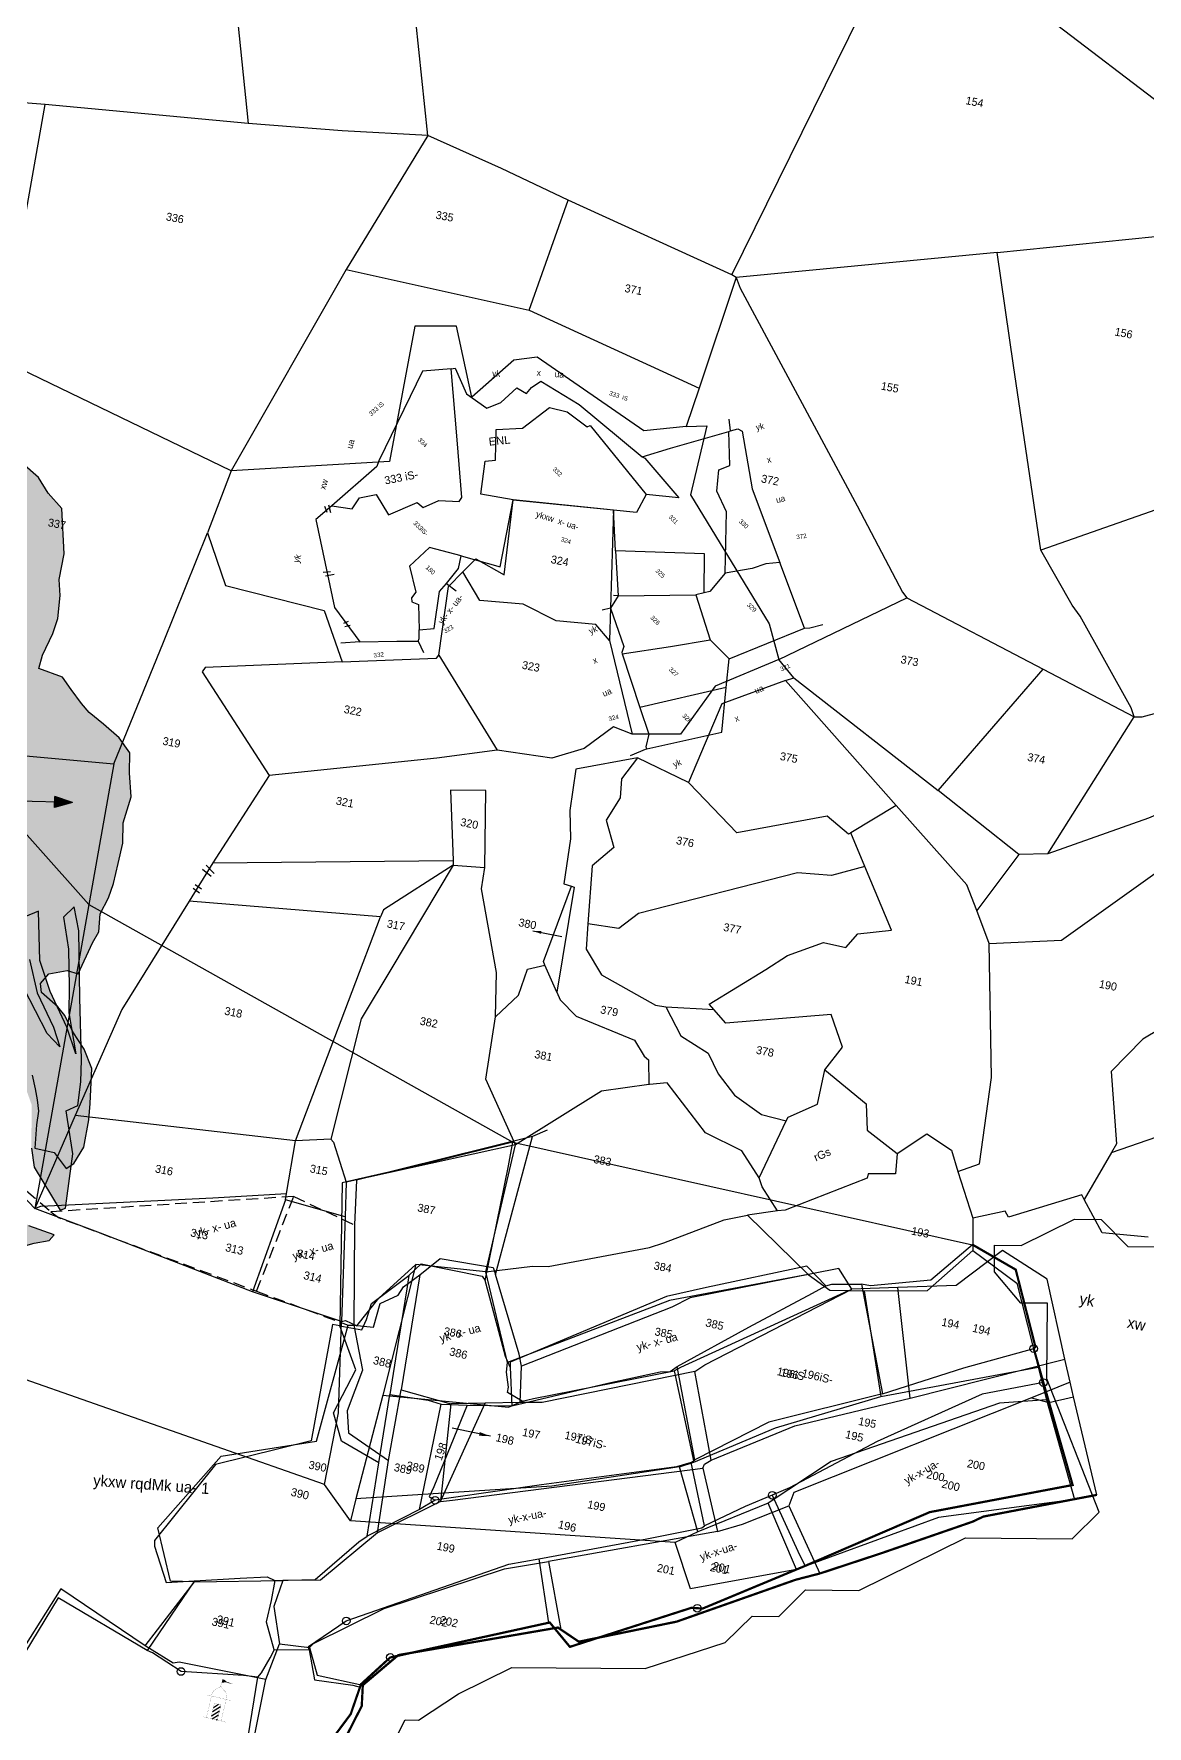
# Model space of a CAD drawing. Header units: metres. Extents: x 288056 to 292226, y 2022917 to 2025940.
# Drawn here: x 289311 to 289779, y 2023499 to 2024211 of the extents above; entities that cross this region are included whole.
import ezdxf
from ezdxf.enums import TextEntityAlignment as Align

# ---------------------------------------------------------------- set-up
doc = ezdxf.new("R2010")
doc.units = ezdxf.units.M
doc.header["$MEASUREMENT"] = 0
doc.linetypes.add('DASHED', pattern=[0.75, 0.5, -0.25])
for name, color, linetype in [('OFF', 1, 'Continuous'), ('OTHERS', 1, 'Continuous'), ('POLY_HATCH', 12, 'Continuous'), ('POLY_PARCEL', 6, 'Continuous'), ('POLY_ROAD', 30, 'Continuous'), ('POLY_SUBPARCEL', 6, 'DASHED'), ('POLY_WATER', 4, 'Continuous'), ('SYM_ARROW', 1, 'Continuous'), ('SYM_STONE', 1, 'Continuous'), ('SYM_WORSHIP', 1, 'Continuous'), ('TEXT_MAPIN', 7, 'Continuous'), ('TEXT_MAPOUT', 7, 'Continuous'), ('TEXT_PARCEL', 7, 'Continuous'), ('V_BOUND_LINE', 7, 'Continuous'), ('VILLAGE BOUNDRY', 5, 'Continuous')]:
    doc.layers.add(name, color=color, linetype=linetype)
doc.styles.get("Standard").update_dxf_attribs({"font": 'arial.ttf'})
doc.styles.add('TEXT_MAP', font='', dxfattribs={"height": 1.8})
doc.styles.get('TEXT_MAP').set_extended_font_data('Kruti Dev 050')
doc.dimstyles.get("Standard").update_dxf_attribs({"dimtxt": 0.18, "dimasz": 0.18, "dimexe": 0.18, "dimexo": 0.0625, "dimgap": 0.09, "dimtad": 0, "dimtih": 1, "dimtoh": 1, "dimdec": 4, "dimzin": 0, "dimdsep": 46, "dimtxsty": 'Standard', "dimcen": 0.09, "dimadec": 0, "dimazin": 0, "dimtfac": 1, "dimtdec": 4, "dimtofl": 0, "dimtmove": 0, "dimatfit": 3, "dimfxl": 0, "dimtolj": 1, "dimtzin": 0, "dimarcsym": 0})

# ---------------------------------------------------------------- blocks, each defined once
blk = doc.blocks.new('TEMPLE')
at = {"linetype": 'Continuous'}
blk.add_hatch(color=256, dxfattribs=at).paths.add_polyline_path([(0.28, 5.69), (0.6, 5.75), (0.95, 5.71), (1.39, 5.73), (0.49, 5.85), (0.21, 6.01), (-0.14, 6.06), (-0.15, 5.55), (-0.09, 5.55)])
h = blk.add_hatch(dxfattribs=at)
h.set_pattern_fill('ANSI31', color=256, scale=3.6, style=0)
h.set_pattern_definition([(45, (-94.63405, -100.65248), (-0.318198, 0.318198), [])])
h.paths.add_polyline_path([(-0.51, 2.32), (-0.51, 0), (0.49, 0), (0.49, 2.32)])
at = {"linetype": 'Continuous', "const_width": 0.018}
for points in [[(-1.16, 3.28), (-1.16, 3.69), (-0.97, 4.22), (-0.63, 4.55), (-0.33, 4.73), (-0.16, 4.99), (0.05, 4.8), (0.46, 4.5), (0.69, 4.36), (0.88, 4.09), (1.02, 3.76), (1.06, 3.28)], [(-0.16, 4.99), (-0.14, 6.06), (0.21, 6.01), (0.49, 5.85), (1.39, 5.73), (0.95, 5.71), (0.6, 5.75), (0.28, 5.69), (-0.09, 5.55), (-0.15, 5.55)], [(-1.78, 3.28), (1.75, 3.28)], [(-1.16, 0), (-1.16, 3.28)], [(1.06, 0), (1.06, 3.28)], [(-1.78, 0), (1.78, 0)], [(-0.51, 0), (-0.51, 2.32), (0.49, 2.32), (0.49, 0)]]:
    blk.add_lwpolyline(points, dxfattribs=at)
blk = doc.blocks.new('ARROWASPECT')
h = blk.add_hatch(color=256)
h.paths.add_polyline_path([(2.85, -2.85), (3.72, -1.98), (0, 0)])
h.paths.add_polyline_path([(0, 0), (1.98, -3.72), (2.85, -2.85)])
for points in [[(0, 0), (17.15, -17.15)], [(0, 0), (1.98, -3.72)], [(0, 0), (3.72, -1.98)], [(3.72, -1.98), (1.98, -3.72)]]:
    blk.add_lwpolyline(points)
blk = doc.blocks.new('STONE')
blk.add_circle((0, 0), 0.851)
blk = doc.blocks.new('65452')
at = {"layer": 'POLY_HATCH'}
h = blk.add_hatch(dxfattribs=at)
h.set_pattern_fill('ZIGZAG', color=256, scale=10, style=0)
h.set_pattern_definition([(0, (3823.5214, -347.246), (1.25, 1.25), [1.25, -1.25]), (90, (3824.7714, -347.246), (-1.25, 1.25), [1.25, -1.25])])
h.paths.add_polyline_path([(4019.54, 341.43), (4019.33, 346.91), (4019.12, 351.77), (4019.54, 356.2), (4020.17, 360), (4020.59, 363.37), (4016.78, 368.52), (4013.19, 370.21), (4012.13, 373.17), (4011.07, 375.7), (4005.37, 379.08), (4004.11, 380.76), (4002.42, 383.72), (4000.09, 388.78), (3999.25, 393.64), (3999.25, 398.07), (3998.83, 401.45), (3998.19, 402.92), (3992.91, 405.24), (3985.52, 403.98), (3984.68, 399.97), (3985.1, 394.06), (3986.37, 388.57), (3987, 384.35), (3990.38, 378.87), (3992.7, 374.86), (3995.66, 371.69), (3999.25, 369.37), (4001.78, 367.26), (4002.21, 366.2), (4000.94, 365.15), (3996.29, 365.57), (3993.76, 368.1), (3989.96, 372.96), (3984.89, 383.09), (3983.83, 386.04), (3982.78, 390.05), (3981.51, 392.16), (3980.03, 396.17), (3978.13, 393.43), (3984.47, 378.65), (3993.13, 364.94), (3997.77, 362.62), (4004.53, 362.83), (4005.37, 364.94), (4004.53, 367.05), (4004.32, 368.74), (4000.73, 371.27), (3999.25, 373.17), (3997.14, 375.28), (4000.52, 374.01), (4006.85, 370.21), (4008.33, 368.31), (4005.8, 359.24), (4005.16, 355.02), (4000.94, 353.75), (4001.99, 349.74), (4002.63, 344.89), (4006.02, 334.46), (4007.29, 327.71), (4013.2, 318.84), (4024.82, 311.46), (4033.26, 308.29), (4039.6, 309.14), (4046.14, 312.51), (4049.31, 313.78), (4050.16, 315.26), (4044.24, 316.1), (4042.13, 317.16), (4042.56, 319.9), (4042.77, 321.38), (4035.8, 329.82), (4030.31, 338.26), (4025.24, 347.76), (4024.18, 354.3), (4023.55, 355.57), (4021.44, 353.67), (4024.18, 345.65), (4030.1, 333.62), (4034.32, 328.55), (4030.52, 329.82), (4024.18, 335.73)])
h.paths.add_polyline_path([(4049.1, 349.87), (4048.26, 354.72), (4045.09, 368.23), (4041.92, 382.79), (4039.81, 387.85), (4037.91, 385.11), (4040.44, 378.36), (4042.34, 370.13), (4043.4, 364.43), (4046.78, 355.78), (4043.61, 361.26), (4038.33, 368.23), (4034.74, 374.56), (4032.21, 385.32), (4029.46, 383.42), (4032.42, 374.35), (4035.59, 367.38), (4040.65, 360.63), (4042.98, 356.62), (4039.6, 358.94), (4032.42, 367.81), (4029.04, 371.6), (4027.56, 376.04), (4022.07, 391.86), (4018.06, 403.89), (4014.05, 406.42), (4006.66, 404.53), (4010.88, 397.56), (4017.64, 380.26), (4023.13, 368.23), (4025.66, 361.26), (4033.26, 352.82), (4039.39, 342.69), (4041.29, 333.2), (4042.77, 329.19), (4050.37, 320.96), (4051.42, 321.59), (4050.58, 333.83), (4047.2, 342.9), (4049.52, 344.59)])
h.paths.add_polyline_path([(3876.2, 211.39), (3876.31, 218.16), (3875.96, 223.3), (3875.14, 226.1), (3874.91, 228.9), (3874.56, 232.98), (3872.33, 240.65), (3869.18, 245.2), (3864.86, 254.77), (3859.14, 263.76), (3854.58, 268.08), (3851.2, 272.63), (3846.17, 277.65), (3840.1, 281.15), (3837.42, 283.02), (3834.09, 283.14), (3835.27, 220), (3835.31, 216.84), (3837.28, 175.22), (3842.32, 166.62), (3842.32, 164.29), (3843.84, 161.72), (3850.73, 162.89), (3850.73, 166.97), (3852.13, 171.64), (3855.51, 172.11), (3858.78, 171.99), (3861.12, 170.13), (3862.29, 167.56), (3862.64, 166.27), (3868.13, 162.77), (3869.65, 156), (3867.19, 151.45), (3860.19, 146.08), (3859.13, 143.63), (3859.72, 141.53), (3860.66, 141.02), (3867.43, 143.35), (3871.17, 144.17), (3870.58, 137.52), (3870.12, 129.35), (3867.31, 119.89), (3865.91, 111.14), (3861.71, 101.1), (3859.83, 97.55), (3864.15, 94.98), (3868.59, 102.68), (3870.69, 109.45), (3872.68, 118.79), (3873.84, 122.41), (3874.54, 129.06), (3875.38, 141.64), (3874.68, 146.66), (3880.05, 148.65), (3880.05, 156), (3879.82, 160.67), (3879.23, 165.45), (3879.12, 169.66), (3879.12, 173.16), (3878.88, 177.13), (3878.42, 181.68), (3878.18, 184.6), (3877.48, 188.21), (3877.01, 189.96), (3876.55, 202.99)])
h.paths.add_polyline_path([(3861.71, 131.68), (3862.52, 134.6), (3862.99, 136.23), (3862.99, 137.52), (3857.85, 137.28), (3857.62, 138.33), (3855.87, 139.27), (3849.09, 140.79), (3848.51, 136.23), (3845.24, 131.68), (3842.79, 128.53), (3844.42, 127.36), (3848.04, 125.26), (3845.24, 123.16), (3845.94, 121.76), (3847.93, 120.83), (3850.03, 118.84), (3848.04, 115.69), (3849.33, 114.52), (3852.13, 113.24), (3850.96, 111.49), (3849.56, 109.39), (3852.25, 107.75), (3855.52, 112.77), (3857.85, 118.14), (3859.49, 122.93), (3860.42, 127.25)], flags=17)
h.paths.add_polyline_path([(3858.67, 56.4), (3857.97, 56.4), (3854.93, 56.28), (3851.2, 56.64), (3849.56, 58.04), (3848.39, 60.49), (3847.46, 62.59), (3847.11, 64.1), (3847.11, 67.14), (3847.22, 69.01), (3844.3, 69.71), (3842.55, 68.42), (3842.2, 64.69), (3843.6, 65.97), (3843.37, 64.57), (3843.25, 62.94), (3843.6, 61.42), (3844.07, 58.74), (3844.54, 57.1), (3844.89, 55), (3846.87, 51.97), (3848.39, 51.15), (3853.41, 50.22), (3857.15, 49.98), (3859.95, 49.98), (3861.59, 50.45), (3861.24, 52.08)])
h.paths.add_polyline_path([(3871.63, 83.25), (3870, 86.05), (3866.73, 90.25), (3862.29, 93.28), (3858.44, 93.98), (3857.85, 90.02), (3855.05, 88.38), (3855.63, 86.63), (3856.45, 85.23), (3857.15, 83.36), (3859.25, 77.99), (3860.07, 74.61), (3861.24, 69.71), (3861.71, 65.04), (3863.46, 65.16), (3863.34, 66.67), (3863.11, 68.66), (3863.11, 72.62), (3862.76, 75.08), (3859.95, 81.38), (3857.74, 86.51), (3857.97, 88.26), (3859.37, 86.75), (3861.94, 84.41), (3864.04, 82.43), (3866.26, 80.33), (3868.48, 76.24), (3869.06, 73.91), (3869.06, 71.57), (3868.36, 69.36), (3867.43, 66.91), (3866.03, 64.57), (3864.51, 62.82), (3863.93, 61.77), (3865.91, 60.49), (3864.74, 58.39), (3866.84, 56.4), (3868.95, 56.99), (3872.1, 61.3), (3873.62, 65.39), (3874.09, 73.33), (3873.15, 79.04)])
at = {"layer": 'OFF'}
for points in [[(3884.53, 341.97), (3979.43, 364.94), (3975.02, 397.85), (3987.66, 409.89), (4013.24, 411.07), (4042.93, 389.03), (4146.25, 356.13)], [(4146.25, 356.13), (4251.32, 354.35)]]:
    blk.add_lwpolyline(points, dxfattribs=at)
at = {"layer": 'POLY_HATCH'}
for points in [[(4039.6, 309.14), (4046.14, 312.51), (4049.31, 313.78), (4050.16, 315.26), (4044.24, 316.1)], [(4041.29, 333.2), (4042.77, 329.19), (4050.37, 320.96), (4051.42, 321.59), (4050.58, 333.83), (4047.2, 342.9), (4049.52, 344.59), (4049.1, 349.87), (4048.26, 354.72), (4045.09, 368.23), (4041.92, 382.79), (4039.81, 387.85), (4037.91, 385.11), (4040.44, 378.36), (4042.34, 370.13), (4043.4, 364.43), (4046.78, 355.78), (4043.61, 361.26), (4038.33, 368.23), (4034.74, 374.56), (4032.21, 385.32), (4029.46, 383.42)], [(4032.42, 374.35), (4035.59, 367.38), (4040.65, 360.63), (4042.98, 356.62), (4039.6, 358.94), (4032.42, 367.81)]]:
    blk.add_lwpolyline(points, dxfattribs=at)
at = {"layer": 'POLY_PARCEL'}
for points in [[(4146.25, 356.13), (4129.57, 348.1), (4110.73, 339.57), (4116.66, 308.17)], [(4146.41, 324.64), (4146.38, 350.77), (4146.25, 356.13)], [(4251.32, 354.35), (4243.76, 344.76), (4230.86, 340.77), (4228.82, 340.77)], [(4221.09, 338.78), (4216.07, 342.21), (4195.09, 333.03), (4186.74, 329.32), (4155.51, 307.89), (4155.78, 306.82)], [(4221.09, 338.78), (4222.31, 339.38), (4228.82, 340.77)], [(4228.82, 340.77), (4238.28, 317.73)], [(4192.22, 314.44), (4206.14, 326.26), (4218.49, 336.55), (4221.09, 338.78)], [(4238.28, 317.73), (4254.9, 327.04), (4269.33, 334.4)], [(4129.48, 322.33), (4131.65, 325.39), (4145.53, 325.44), (4146.41, 324.64)], [(4272.98, 327.39), (4260.1, 322.12), (4239.3, 307.06), (4222.2, 293.01), (4218.77, 290.6)], [(4116.66, 308.17), (4121.67, 308.32), (4122.23, 310.78), (4122.6, 314.49), (4129.48, 322.33)], [(4129.48, 322.33), (4129.65, 319.31), (4130.3, 303.45), (4130.68, 295.43)], [(4155.78, 306.82), (4154.27, 308.93), (4147.68, 322.1), (4146.41, 324.64)], [(4238.28, 317.73), (4214.78, 306.41), (4200.25, 294.87)], [(4157.84, 298.42), (4177.8, 307.7), (4188.75, 312.53), (4190.89, 313.08), (4192.22, 314.44)], [(4200.25, 294.87), (4192.22, 314.44)], [(4116.66, 308.17), (4115.04, 308.18), (4115.58, 281.78), (4095.77, 272.31), (4085.81, 252.97), (4086.09, 251.76), (4090.26, 244.34), (4096.39, 245.92)], [(4131.37, 280.04), (4122.2, 283.1), (4119.16, 288.92), (4122.13, 299.31), (4116.66, 308.17)], [(4155.78, 306.82), (4157.84, 298.42)], [(4148.04, 296.55), (4157.84, 298.42)], [(4130.68, 295.43), (4139.31, 295.9), (4142.37, 295.62)], [(4131.37, 280.04), (4130.68, 295.43)], [(4142.37, 295.62), (4148.04, 296.55)], [(4142.37, 271.66), (4142.37, 295.62)], [(4148.04, 296.55), (4144.42, 277.25), (4143.86, 274.81), (4145.34, 274.35)], [(4199.61, 294.09), (4200.25, 294.87)], [(4199.61, 294.09), (4196.56, 292.51), (4167.93, 282.49), (4148.25, 275.44), (4145.34, 274.35)], [(4205.35, 280.87), (4199.61, 294.09)], [(4218.77, 290.6), (4213.38, 286.89), (4205.35, 280.87)], [(4218.77, 290.6), (4227.5, 278.63), (4229.12, 276.62)], [(4132.07, 263.49), (4131.37, 280.04)], [(4170.61, 266.24), (4193.31, 275.44), (4204.89, 280.32)], [(4204.89, 280.32), (4205.35, 280.87), (4205.35, 280.87)], [(4145.34, 274.35), (4142.37, 271.66)], [(4142.37, 271.66), (4132.07, 263.49)], [(4124.52, 235.99), (4124.24, 236.73), (4131.32, 244), (4164.3, 263.72), (4170.61, 266.24)], [(4170.61, 266.24), (4175.63, 252.68)], [(4113.94, 249.63), (4122.66, 251.67), (4130.56, 261.87), (4132.07, 263.49)], [(4096.39, 245.92), (4106.23, 248.61), (4112.08, 250.09), (4113.94, 249.63)], [(4113.94, 249.63), (4114.03, 245.08), (4113.85, 240.16), (4116.82, 234.5), (4116.95, 234.53)], [(4096.39, 245.92), (4089.13, 228.61)], [(4089.13, 228.61), (4067.31, 236.13), (4057.47, 208.66), (4053.28, 196.75)], [(4116.4, 232.5), (4116.95, 234.53)], [(4116.95, 234.53), (4124.52, 235.99)], [(4124.52, 235.99), (4127.04, 229.7), (4135.67, 230.25), (4137.32, 230.17)], [(4114.51, 227.75), (4115.16, 228.86), (4116.4, 232.5)], [(4114.51, 227.75), (4111.35, 227.47), (4097.52, 225.52), (4090.46, 228.3), (4089.13, 228.61)], [(4106.94, 178.23), (4115.85, 196.14), (4114.51, 227.75)]]:
    blk.add_lwpolyline(points, dxfattribs=at)
at = {"layer": 'V_BOUND_LINE', "const_width": 0.5}
for points in [[(4251.32, 354.35), (4261.86, 350.84), (4269.63, 334.85), (4269.33, 334.4)], [(4269.33, 334.4), (4272.98, 327.39)], [(4272.98, 327.39), (4283.97, 306.32), (4253.96, 293.98), (4229.12, 276.62)], [(4229.12, 276.62), (4208.64, 262.69), (4206.2, 262.38), (4181.37, 248.37), (4175.88, 252.79), (4175.63, 252.68)], [(4175.63, 252.68), (4142.58, 237.98), (4137.4, 230.82), (4137.32, 230.17)], [(4137.32, 230.17), (4136.49, 223.82), (4133.29, 216.97), (4135.27, 194.97), (4136.95, 178.07)]]:
    blk.add_lwpolyline(points, dxfattribs=at)
at = {"layer": 'SYM_STONE'}
for p in [(4269.33, 334.4), (4272.98, 327.39), (4218.77, 290.6), (4145.34, 274.35), (4131.32, 244), (4142.58, 237.98), (4097.52, 225.52)]:
    blk.add_blockref('STONE', p, dxfattribs=at)
at = {"layer": 'SYM_STONE', "rotation": 271.8307851660722}
blk.add_blockref('STONE', (4207.48, 262.54), dxfattribs=at)
at = {"layer": 'TEXT_PARCEL', "style": 'TEXT_MAP'}
for s, p in [('196iS', (4217.36, 318.01)), ('200', (4253.61, 302.17)), ('197iS', (4173.83, 294.52)), ('389', (4136.9, 279.8)), ('390', (4118.14, 276.51)), ('201', (4198.89, 269.62)), ('199', (4149.79, 264.55)), ('202', (4151.57, 248.08)), ('391', (4104.03, 237.88))]:
    blk.add_text(s, height=1.8, dxfattribs=at).set_placement(p, align=Align.MIDDLE)
blk.add_text('198', height=1.8, rotation=82.2303, dxfattribs=at).set_placement((4144.36, 285.27), align=Align.MIDDLE)
blk = doc.blocks.new('GFCNB')
at = {"layer": 'OFF'}
blk.add_lwpolyline([(287486.48, 2025304.36), (287485.8, 2025295.95), (287515.84, 2025275.91), (287532.67, 2025273.18)], dxfattribs=at)
at = {"layer": 'OTHERS'}
for points in [[(287488.19, 2025302.05), (287485.48, 2025303.62)], [(287487.06, 2025301.11), (287484.73, 2025302.18)], [(287504.67, 2025285.06), (287502.66, 2025282.8)], [(287506.43, 2025285.31), (287504.42, 2025282.42)], [(287523.59, 2025275.76), (287522.9, 2025273.81)], [(287525.29, 2025275.19), (287524.15, 2025273.25)]]:
    blk.add_lwpolyline(points, dxfattribs=at)
at = {"layer": 'POLY_PARCEL'}
for points in [[(287579.85, 2025437.65), (287576.23, 2025440.6)], [(287579.85, 2025437.65), (287581.38, 2025440.35), (287583.33, 2025440.85)], [(287583.33, 2025440.85), (287602.38, 2025427.09), (287630.95, 2025413.81)], [(287561.8, 2025405.51), (287567.49, 2025415.82), (287579.5, 2025437.02)], [(287579.5, 2025437.02), (287579.85, 2025437.65)], [(287618.25, 2025395.28), (287601.41, 2025413.31), (287592.89, 2025416.53), (287587.48, 2025423.26), (287589.37, 2025427.59), (287579.5, 2025437.02)], [(287630.95, 2025413.81), (287627.37, 2025409.41), (287624.66, 2025404.26), (287618.25, 2025395.28)], [(287656.41, 2025401.77), (287630.95, 2025413.81)], [(287511.46, 2025398.75), (287529.03, 2025402.74), (287561.8, 2025405.51)], [(287561.8, 2025405.51), (287562.87, 2025405.82), (287583.8, 2025403.93), (287573.55, 2025395.75)], [(287656.41, 2025401.77), (287657.93, 2025403.43), (287660.63, 2025408.02)], [(287482.34, 2025377.18), (287483.24, 2025378.4), (287493.73, 2025374.25), (287503.6, 2025375.88), (287506.05, 2025381.41), (287506.49, 2025390.02), (287510.83, 2025391.15), (287510.58, 2025394.23), (287511.46, 2025398.75)], [(287536.89, 2025356.96), (287525.99, 2025349.52), (287517.98, 2025360.2), (287520.66, 2025363.28), (287512.25, 2025372.4), (287519.44, 2025380.13), (287521.35, 2025393.55), (287527.7, 2025397.27), (287537.54, 2025398.63), (287538.07, 2025399.89), (287573.55, 2025395.75)], [(287643.47, 2025371.93), (287656.41, 2025401.77)], [(287573.55, 2025395.75), (287575.81, 2025387.83), (287568.46, 2025382.11)], [(287617.74, 2025383.82), (287606.86, 2025395.1), (287580.52, 2025370.91)], [(287618.25, 2025395.28), (287618.96, 2025385.82), (287617.74, 2025383.82)], [(287568.46, 2025382.11), (287556.32, 2025372.34), (287536.89, 2025356.96)], [(287580.52, 2025370.91), (287568.46, 2025382.11)], [(287593.84, 2025358.84), (287615.94, 2025380.85)], [(287617.74, 2025383.82), (287615.94, 2025380.85)], [(287615.94, 2025380.85), (287632.72, 2025372)], [(287482.34, 2025377.18), (287474.74, 2025368.38), (287487.43, 2025330.47), (287488.38, 2025328.22), (287486.48, 2025304.36)], [(287486.48, 2025304.36), (287493.25, 2025309.17), (287492.26, 2025314.37), (287496.08, 2025319.98), (287505.36, 2025317.68), (287510.14, 2025329.24), (287513.2, 2025329.53), (287515.77, 2025335.9), (287521.83, 2025341.35), (287521.45, 2025343.25), (287503.99, 2025358.42), (287482.34, 2025377.18)], [(287580.52, 2025370.91), (287593.84, 2025358.84)], [(287611.39, 2025343.3), (287623.14, 2025358.88), (287632.72, 2025372)], [(287632.72, 2025372), (287643.47, 2025371.93)], [(287650.59, 2025362.82), (287643.47, 2025371.93)], [(287593.84, 2025358.84), (287592.47, 2025357.63)], [(287593.84, 2025358.84), (287595.17, 2025353.23)], [(287650.59, 2025362.82), (287631.47, 2025332.84)], [(287644.98, 2025322.98), (287661.9, 2025348.72), (287650.59, 2025362.82)], [(287537.64, 2025326.19), (287551.98, 2025334.03), (287536.89, 2025356.96)], [(287595.17, 2025353.23), (287593.35, 2025350.28)], [(287595.17, 2025353.23), (287609.75, 2025345.82), (287610.88, 2025343.55), (287611.39, 2025343.3)], [(287611.39, 2025343.3), (287631.47, 2025332.84)], [(287631.47, 2025332.84), (287641.46, 2025327.75), (287644.16, 2025323.23), (287644.98, 2025322.98)], [(287537.64, 2025326.19), (287526.2, 2025319.72), (287525.76, 2025308.79), (287534.81, 2025303.07), (287535.19, 2025300.25), (287536.32, 2025299.24), (287539.03, 2025300.37), (287546.37, 2025293.22)], [(287541.17, 2025314.18), (287540.47, 2025321.92), (287537.64, 2025326.19)], [(287644.98, 2025322.98), (287642.23, 2025316.37)], [(287541.17, 2025314.18), (287546.01, 2025314.8)], [(287546.37, 2025293.22), (287550.28, 2025297.9), (287541.42, 2025309.97), (287541.17, 2025314.18)], [(287532.67, 2025273.18), (287543.04, 2025283.74), (287549.2, 2025289.77)], [(287549.2, 2025289.77), (287548.76, 2025290.83), (287546.37, 2025293.22)], [(287549.2, 2025289.77), (287553.98, 2025287.94)], [(287532.67, 2025273.18), (287527.58, 2025267.46)]]:
    blk.add_lwpolyline(points, dxfattribs=at)
at = {"layer": 'TEXT_MAPOUT', "style": 'TEXT_MAP'}
for s, height, rotation, p in [('yk', 2.5, 57.98514, (287587.28, 2025445.07)), ('x', 2.5, 57.98514, (287599.59, 2025438.84)), ('ua', 2.5, 57.98514, (287613.41, 2025429.9)), ('333  iS', 1.8, 26.55172, (287534.87, 2025413.78)), (' x      ua', 2.5, 39.7952, (287508, 2025398.52)), ('yk', 2.5, 39.7952, (287496.08, 2025386.41)), ('321', 1.8, 68.18709, (287661.95, 2025382.88)), ('ua', 2.5, 67.88318, (287660.98, 2025369.3)), ('ykxw  x- ua-', 2.5, 26.5566, (287547.92, 2025358.31)), ('324', 1.8, 26.21872, (287561.93, 2025358.33)), ('x', 2.5, 67.88318, (287663.17, 2025355.65)), ('333 iS', 1.8, 86.00677, (287472.72, 2025341.11)), ('yk', 2.5, 67.88318, (287596.75, 2025339.98)), ('x', 2.5, 67.88318, (287606.19, 2025332.56)), ('ua', 2.5, 117.83281, (287476.51, 2025326.26)), ('ua', 2.5, 67.88318, (287618.16, 2025325.82)), ('324', 1.8, 56.29453, (287626.41, 2025320.36)), ('yk', 2.5, 67.88318, (287658.28, 2025325.31)), ('xw', 2.5, 117.83281, (287480.22, 2025307.04)), ('yk- x- ua-', 2.5, 96.81153, (287551.63, 2025301.18)), ('323', 1.8, 75.24825, (287554.88, 2025299.47)), ('yk', 2.5, 117.83281, (287493.2, 2025278.56))]:
    blk.add_text(s, height=height, rotation=rotation, dxfattribs=at).set_placement(p)
for s, rotation, p in [('372', 52.28963, (287629.8, 2025427.31)), ('332', 50.51117, (287541.75, 2025274.75))]:
    blk.add_text(s, height=1.8, rotation=rotation, dxfattribs=at).set_placement(p, align=Align.MIDDLE)
at = {"layer": 'TEXT_PARCEL', "style": 'TEXT_MAP'}
for s, p in [('330', (287609.75, 2025414.7)), ('331', (287588.33, 2025396.27)), ('329', (287635.51, 2025393)), ('332', (287541.67, 2025377.42)), ('325', (287599.7, 2025377.08)), ('326', (287611.39, 2025362.2)), ('327', (287631.19, 2025352.54)), ('334', (287494.8, 2025348.05)), ('328', (287648.06, 2025343.03)), ('333iS-', (287518.35, 2025322.9)), ('180', (287532.79, 2025313.62))]:
    blk.add_text(s, height=1.8, dxfattribs=at).set_placement(p, align=Align.MIDDLE)
blk = doc.blocks.new('TEXTARROW')
blk.add_leader([(0.04, -0.01), (8.68, -0.01)], dimstyle='Standard', override={"dimtxt": 2.5, "dimasz": 2.5, "dimexe": 1.25, "dimexo": 0.625, "dimgap": 0.625, "dimtad": 1, "dimtih": 0, "dimtoh": 0, "dimzin": 8, "dimcen": 2.5, "dimtofl": 1})
blk = doc.blocks.new('6')
at = {"layer": 'POLY_HATCH'}
h = blk.add_hatch(dxfattribs=at)
h.set_pattern_fill('ZIGZAG', color=256, scale=10, style=0)
h.set_pattern_definition([(0, (1989.779, 921.971), (1.25, 1.25), [1.25, -1.25]), (90, (1991.029, 921.971), (-1.25, 1.25), [1.25, -1.25])])
h.paths.add_polyline_path([(2566.82, 1143.42), (2567.48, 1149.51), (2566.04, 1154.72), (2565.26, 1159.14), (2562.27, 1162.01), (2558.2, 1164.33), (2554.55, 1166.28), (2552.47, 1167.97), (2549.6, 1170.58), (2547.13, 1172.92), (2541.53, 1173.83), (2541.79, 1176.96), (2543.09, 1182.16), (2543.61, 1185.68), (2543.09, 1190.89), (2542.18, 1194.4), (2542.18, 1200.25), (2539.71, 1210.14), (2536.06, 1213), (2533.19, 1216), (2529.02, 1218.47), (2524.33, 1222.25), (2519.91, 1225.24), (2515.87, 1224.72), (2514.15, 1216.57), (2513.76, 1212.79), (2511.68, 1211.62), (2510.5, 1210.97), (2508.94, 1209.28), (2507.9, 1207.58), (2506.99, 1205.89), (2505.29, 1204.07), (2503.6, 1204.85), (2500.6, 1204.59), (2495, 1209.41), (2493.96, 1205.37), (2492.92, 1203.29), (2491.09, 1198.21), (2489.92, 1194.83), (2489.27, 1190.66), (2490.31, 1185.45), (2491.22, 1181.26), (2492.26, 1174.75), (2493.17, 1168.76), (2495.65, 1163.55), (2498.38, 1159.78), (2502.55, 1156.39), (2508.15, 1150.8), (2510.24, 1148.58), (2509.59, 1144.94), (2509.33, 1139.47), (2509.07, 1136.09), (2508.95, 1125.69), (2509.47, 1118.14), (2509.73, 1113.59), (2513.64, 1106.82), (2516.63, 1102.39), (2518.72, 1099.27), (2523.53, 1096.01), (2528.88, 1091.85), (2530.18, 1090.67), (2533.04, 1090.67), (2537.21, 1091.72), (2536.56, 1087.94), (2536.56, 1084.16), (2536.69, 1080), (2537.08, 1075.96), (2538.66, 1069.62), (2540.09, 1065.59), (2542.18, 1062.59), (2544.91, 1059.08), (2545.83, 1057.13), (2548.17, 1055.82), (2553.38, 1057.78), (2557.81, 1062.85), (2558.5, 1064.49), (2557.06, 1066.18), (2553.03, 1069.44), (2550.16, 1071.78), (2548.86, 1076.99), (2548.08, 1078.81), (2547.03, 1084.02), (2547.43, 1088.31), (2548.21, 1091.18), (2550.03, 1093), (2551.33, 1093.65), (2553.03, 1090.39), (2554.33, 1089.74), (2556.93, 1087.4), (2557.59, 1083.76), (2558.89, 1080.89), (2559.8, 1078.55), (2560.58, 1076.07), (2560.71, 1072.95), (2561.36, 1067.74), (2565.79, 1067.61), (2569.18, 1064.62), (2570.61, 1066.05), (2572.18, 1070.09), (2572.04, 1076.34), (2571.65, 1079.98), (2570.47, 1087.83), (2567.99, 1091.74), (2564.74, 1095.12), (2562.26, 1098.38), (2560.31, 1099.94), (2556.14, 1102.41), (2555.49, 1104.37), (2556.92, 1106.84), (2560.83, 1108.4), (2563.43, 1108.14), (2565.26, 1115.56), (2566.17, 1118.3), (2565.65, 1122.33), (2566.82, 1126.24), (2567.34, 1129.62), (2567.47, 1134.18), (2567.6, 1138.86)])
h.paths.add_polyline_path([(2536.72, 1126.9), (2539.71, 1121.31), (2542.19, 1116.62), (2542.84, 1113.23), (2544.66, 1107.38), (2539.32, 1106.59), (2536.98, 1109.33), (2532.42, 1115.06), (2530.33, 1120.13), (2530.33, 1122.48), (2531.9, 1126.64), (2533.2, 1128.47)], flags=16)
h.paths.add_polyline_path([(2521.18, 1156.67), (2519.36, 1156.41), (2516.36, 1157.58), (2513.24, 1163.17), (2509.72, 1166.69), (2509.59, 1169.55), (2508.42, 1174.63), (2506.59, 1180.36), (2506.46, 1186.61), (2504.9, 1191.42), (2504.9, 1197.67), (2505.29, 1201.45), (2510.63, 1202.88), (2513.5, 1198.45), (2513.37, 1197.02), (2515.71, 1192.21), (2516.75, 1189.21), (2518.18, 1185.96), (2519.88, 1182.31), (2520.14, 1177.36), (2520.92, 1175.02), (2522.09, 1169.55), (2522.22, 1167.6), (2522.22, 1164.74), (2521.96, 1161.09)], flags=16)
at = {"layer": 'OFF'}
for points in [[(2610.02, 1234.73), (2575.47, 1225.82)], [(2588.34, 1138.43), (2584.76, 1128.93)], [(2639.87, 1006.01), (2563.06, 1017.11), (2518.72, 984.65)], [(2647.12, 999.07), (2639.87, 1006.01)], [(2719.77, 1008.33), (2647.12, 999.07)], [(2747.75, 1007.58), (2725.15, 998.72), (2719.77, 1008.33)]]:
    blk.add_lwpolyline(points, dxfattribs=at)
at = {"layer": 'OTHERS'}
for points in [[(2586.33, 1136.58), (2588.55, 1135.4)], [(2586.98, 1137.62), (2589.08, 1136.18)], [(2585.09, 1132), (2586.72, 1131.28)], [(2585.35, 1132.92), (2586.98, 1132.2)]]:
    blk.add_lwpolyline(points, dxfattribs=at)
at = {"layer": 'POLY_HATCH'}
for points in [[(2558.2, 1164.33), (2554.55, 1166.28), (2552.47, 1167.97), (2549.6, 1170.58), (2547.13, 1172.92), (2541.53, 1173.83), (2541.79, 1176.96), (2543.09, 1182.16), (2543.61, 1185.68), (2543.09, 1190.89), (2542.18, 1194.4), (2542.18, 1200.25), (2539.71, 1210.14), (2536.06, 1213), (2533.19, 1216), (2529.02, 1218.47)], [(2557.59, 1083.76), (2558.89, 1080.89), (2559.8, 1078.55), (2560.58, 1076.07), (2560.71, 1072.95), (2561.36, 1067.74), (2565.79, 1067.61), (2569.18, 1064.62), (2570.61, 1066.05), (2572.18, 1070.09), (2572.04, 1076.34), (2571.65, 1079.98), (2570.47, 1087.83), (2567.99, 1091.74), (2564.74, 1095.12), (2562.26, 1098.38), (2560.31, 1099.94), (2556.14, 1102.41), (2555.49, 1104.37), (2556.92, 1106.84), (2560.83, 1108.4), (2563.43, 1108.14), (2565.26, 1115.56), (2566.17, 1118.3), (2565.65, 1122.33), (2566.82, 1126.24), (2567.34, 1129.62), (2567.47, 1134.18), (2567.6, 1138.86), (2566.82, 1143.42), (2567.48, 1149.51), (2566.04, 1154.72), (2565.26, 1159.14), (2562.27, 1162.01), (2558.2, 1164.33)]]:
    blk.add_lwpolyline(points, dxfattribs=at)
at = {"layer": 'POLY_PARCEL'}
for points in [[(2604.38, 1308.32), (2593, 1345.6), (2579.57, 1390.51), (2572.46, 1414.1)], [(2534.77, 1401.84), (2551.15, 1346.18), (2564.2, 1303.2)], [(2677.51, 1290.71), (2694.66, 1353.91), (2701.46, 1378.28)], [(2701.46, 1378.28), (2801.97, 1328.61)], [(2735.17, 1307.12), (2797.88, 1326.04)], [(2604.38, 1308.32), (2585.26, 1305.69), (2564.2, 1303.2)], [(2604.38, 1308.32), (2592.18, 1275.2)], [(2638.17, 1300.13), (2622.11, 1304.26), (2604.38, 1308.32)], [(2735.17, 1307.12), (2678.64, 1290.3)], [(2757.65, 1243.26), (2743.63, 1282.82), (2735.17, 1307.12)], [(2564.2, 1303.2), (2518.57, 1298.62)], [(2518.57, 1298.62), (2487.78, 1295.08)], [(2519.61, 1240.5), (2518.57, 1298.62)], [(2634.29, 1274.11), (2638.17, 1300.13)], [(2677.51, 1290.71), (2638.17, 1300.13)], [(2678.64, 1290.3), (2675.21, 1264.22)], [(2678.64, 1290.3), (2677.51, 1290.71)], [(2678.64, 1290.3), (2679.93, 1288.14), (2715.2, 1245.09), (2728.96, 1227.98), (2730.14, 1226.92)], [(2592.18, 1275.2), (2575.47, 1225.82)], [(2592.18, 1275.2), (2634.29, 1274.11)], [(2634.29, 1274.11), (2675.21, 1264.22)], [(2806.35, 1271.78), (2757.65, 1243.26)], [(2674.04, 1255.24), (2664.85, 1252.47), (2638.09, 1264.1), (2633.06, 1262.43), (2625.43, 1252.47), (2619, 1267.49), (2609.76, 1265.66), (2610.02, 1234.73)], [(2675.21, 1264.22), (2674.04, 1255.24)], [(2674.04, 1255.24), (2678.54, 1256.24), (2677.89, 1240.36), (2700.87, 1215.23), (2704.55, 1207.81)], [(2785.46, 1210.44), (2784.41, 1212.29), (2769.17, 1230.39), (2766.95, 1232.42), (2757.65, 1243.26)], [(2575.47, 1225.82), (2519.61, 1240.5)], [(2630.99, 1213.49), (2633.31, 1216.96), (2640.25, 1214.61), (2639.01, 1231.57), (2661.54, 1233.65), (2666.32, 1204.63)], [(2704.55, 1207.81), (2730.14, 1226.92)], [(2730.14, 1226.92), (2763.31, 1217.07)], [(2575.47, 1225.82), (2572.89, 1211.09)], [(2785.46, 1210.44), (2787.23, 1210.83), (2808.32, 1221.18)], [(2765.97, 1175.06), (2745.33, 1185.75), (2763.31, 1217.07)], [(2763.31, 1217.07), (2785.46, 1210.44)], [(2562.24, 1156.05), (2567.91, 1185.02), (2572.89, 1211.09)], [(2572.89, 1211.09), (2579.17, 1200.24), (2602.06, 1198.99), (2608.18, 1188.43)], [(2629.31, 1194.05), (2628.41, 1209.64), (2630.99, 1213.49)], [(2666.32, 1204.63), (2662.59, 1207.57), (2653.69, 1206.72), (2645.68, 1208.99), (2636, 1207.88), (2630.99, 1213.49)], [(2704.55, 1207.81), (2691.6, 1199.11), (2686.04, 1187.02), (2675.4, 1184.96)], [(2706.91, 1203.4), (2708.6, 1204.41), (2704.55, 1207.81)], [(2772.31, 1176.46), (2785.46, 1210.44)], [(2813.49, 1208.31), (2805.17, 1199.44), (2796.6, 1191.13), (2792.98, 1188.68), (2772.31, 1176.46)], [(2666.32, 1204.63), (2675.4, 1184.96)], [(2706.91, 1203.4), (2693.87, 1195.51), (2689.91, 1176.69)], [(2736.74, 1180.63), (2706.91, 1203.4)], [(2708.6, 1204.41), (2745.33, 1185.75)], [(2608.18, 1188.43), (2628.92, 1193.33), (2629.31, 1194.05)], [(2629.31, 1194.05), (2646.27, 1175.6)], [(2608.18, 1188.43), (2578.21, 1181.24), (2577.75, 1180.13), (2596.98, 1160.16)], [(2675.4, 1184.96), (2670.96, 1185.75), (2665.4, 1179.74), (2658.66, 1176.21), (2646.27, 1175.6)], [(2736.74, 1180.63), (2727.9, 1172.61)], [(2759.06, 1160.87), (2755.8, 1166.12), (2736.74, 1180.63)], [(2763.2, 1154.18), (2779.03, 1158.02), (2803, 1183.33), (2805.54, 1181.36)], [(2677.55, 1179.98), (2664.41, 1174.82), (2664.88, 1165.44), (2666.25, 1159.17), (2666.78, 1148.95), (2668.55, 1148.76)], [(2677.55, 1179.98), (2674.95, 1174.62), (2675.47, 1170.37), (2673.32, 1164.88), (2676.19, 1159.12), (2672.2, 1154.19), (2673.8, 1141.18)], [(2689.91, 1176.69), (2677.55, 1179.98)], [(2702.73, 1167.69), (2690.08, 1176.64), (2689.91, 1176.69)], [(2646.27, 1175.6), (2633.26, 1171.22), (2596.98, 1160.16)], [(2727.9, 1172.61), (2727.45, 1172.2), (2721.96, 1175.27), (2702.73, 1167.69)], [(2765.97, 1175.06), (2759.06, 1160.87)], [(2772.31, 1176.46), (2765.97, 1175.06)], [(2732.45, 1165.82), (2727.9, 1172.61)], [(2648.64, 1149.13), (2645.49, 1166.17), (2637.71, 1164.79), (2641.27, 1149.33)], [(2732.45, 1165.82), (2725.47, 1162.38), (2717.9, 1161.45), (2684.5, 1145.62), (2680.84, 1141.44), (2673.8, 1141.18)], [(2741.12, 1152.88), (2732.45, 1165.82)], [(2824.06, 1166.08), (2810.86, 1152.83), (2811.12, 1148.45), (2801.31, 1139.69), (2795.67, 1131.15), (2799.99, 1115.4), (2799.26, 1113.3)], [(2596.98, 1160.16), (2588.34, 1138.43)], [(2763.2, 1154.18), (2759.06, 1160.87)], [(2520.96, 1151.77), (2562.24, 1156.05)], [(2562.24, 1156.05), (2563.98, 1054.44)], [(2766.13, 1102.44), (2770.61, 1105.08), (2769.49, 1124.66), (2763.2, 1154.18)], [(2732.39, 1119.15), (2735.33, 1124.89), (2731.42, 1131.65), (2708.55, 1125.16), (2704.02, 1128.69), (2715.05, 1138.73), (2719.21, 1142.81), (2726.6, 1147.19), (2731.77, 1147.06), (2733.8, 1150.59), (2741.12, 1152.88)], [(2588.34, 1138.43), (2641.27, 1149.33)], [(2641.5, 1148.32), (2632.28, 1122.61), (2627.81, 1110.39), (2626.31, 1082.5)], [(2641.5, 1148.32), (2628.07, 1135.41), (2627.73, 1133.77)], [(2641.27, 1149.33), (2641.5, 1148.32)], [(2641.5, 1148.32), (2648.64, 1149.13)], [(2657.4, 1116.62), (2655.7, 1126.45), (2648.77, 1144.3), (2648.64, 1149.13)], [(2666.1, 1130.18), (2665.6, 1130.91), (2668.55, 1148.76)], [(2668.55, 1148.76), (2669.13, 1148.69), (2669.85, 1124.71)], [(2673.8, 1141.18), (2674.49, 1135.5), (2679.02, 1130.49), (2692.23, 1126.11), (2694.58, 1126.24), (2699.16, 1120.43), (2705.93, 1117.79), (2709.01, 1113.67), (2713.52, 1109.68), (2720.32, 1106.54), (2726.1, 1106.2)], [(2799.26, 1113.3), (2819.7, 1125.14), (2845.21, 1135.01)], [(2627.73, 1133.77), (2584.76, 1128.93)], [(2618.58, 1080.6), (2627.73, 1133.77)], [(2584.76, 1128.93), (2574.59, 1102.11), (2568.83, 1076.71)], [(2657.4, 1116.62), (2661.52, 1122.44), (2662.44, 1128.58), (2666.1, 1130.18)], [(2669.85, 1124.71), (2666.1, 1130.18)], [(2694.58, 1126.24), (2705.34, 1127.68)], [(2669.85, 1124.71), (2670.91, 1123.21), (2675.16, 1120.27), (2689.09, 1117.52), (2691.9, 1114.39), (2693.08, 1113.73), (2694.21, 1108.32)], [(2667.36, 1089.26), (2657.94, 1102.46), (2657.4, 1116.62)], [(2799.26, 1113.3), (2795.24, 1101.75)], [(2694.21, 1108.32), (2683.99, 1104.83), (2667.36, 1089.26)], [(2722.6, 1092.48), (2717.57, 1097.7), (2708.74, 1100.12), (2698.15, 1109.46), (2694.33, 1108.36), (2694.21, 1108.32)], [(2751.97, 1103.77), (2757.71, 1109.43), (2763.86, 1106.88), (2766.13, 1102.44)], [(2766.13, 1102.44), (2771.47, 1092.82)], [(2795.24, 1101.75), (2794.53, 1102.66), (2779.3, 1094.57), (2778.29, 1095.7), (2771.47, 1092.82)], [(2811.03, 1096.19), (2800.67, 1095.16), (2795.24, 1101.75)], [(2771.47, 1092.82), (2772.88, 1085.69)], [(2667.36, 1089.26), (2631.61, 1073.68)], [(2666.26, 1059.91), (2667.36, 1089.26)], [(2728.03, 1085.98), (2721.59, 1083.69)], [(2750.63, 1072.05), (2764.56, 1074.86), (2772.88, 1085.69)], [(2772.88, 1085.69), (2783.96, 1080.36), (2792.34, 1062.72)], [(2626.31, 1082.5), (2618.58, 1080.6)], [(2626.31, 1082.5), (2627.03, 1081.98), (2631.61, 1073.68)], [(2666.26, 1059.91), (2676.34, 1063.18), (2679.81, 1063.77), (2701.33, 1072.38), (2704.34, 1074.01), (2716.64, 1081.66), (2721.59, 1083.69)], [(2721.59, 1083.69), (2737.55, 1073.23)], [(2618.58, 1080.6), (2568.83, 1076.71)], [(2618.91, 1068.64), (2618.58, 1080.6)], [(2563.98, 1054.44), (2554.27, 1061.27), (2530.26, 1077.17)], [(2568.83, 1076.71), (2563.98, 1054.44)], [(2631.61, 1073.68), (2632.86, 1066.01)], [(2737.55, 1073.23), (2708.08, 1061.51), (2674.97, 1040.84)], [(2712.12, 1046.17), (2713.46, 1047.32), (2747.14, 1071.45)], [(2737.55, 1073.23), (2742.98, 1070.74), (2747.14, 1071.45)], [(2747.14, 1071.45), (2750.63, 1072.05)], [(2750.63, 1072.05), (2758.87, 1049.46)], [(2563.98, 1054.44), (2565.17, 1055.23), (2602.84, 1064.51), (2618.91, 1068.64)], [(2618.93, 1067.18), (2615.66, 1045.42)], [(2618.93, 1067.18), (2618.91, 1068.64)], [(2632.86, 1066.01), (2618.93, 1067.18)], [(2632.86, 1066.01), (2636.57, 1042.73)], [(2758.87, 1049.46), (2792.34, 1062.72)], [(2792.34, 1062.72), (2795.62, 1055.83)], [(2636.57, 1042.73), (2637.38, 1043.11), (2640.13, 1042.39), (2643.79, 1049.45), (2650.53, 1058.54)], [(2650.53, 1058.54), (2648.83, 1028.25)], [(2666.26, 1059.91), (2650.53, 1058.54)], [(2674.97, 1040.84), (2666.26, 1059.91)], [(2795.62, 1055.83), (2785.32, 1053.11), (2750.72, 1032.91), (2738.59, 1021)], [(2795.62, 1055.83), (2806.05, 1035.08), (2776.84, 1025.22), (2747.75, 1007.58)], [(2615.66, 1045.42), (2579.53, 1051.79), (2563.98, 1054.44)], [(2720.42, 1026.88), (2736.96, 1037.98), (2758.87, 1049.46)], [(2636.57, 1042.73), (2615.66, 1045.42)], [(2679.92, 1032.91), (2682.3, 1034.02), (2712.12, 1046.17)], [(2712.12, 1046.17), (2720.42, 1026.88)], [(2639.87, 1006.01), (2639.87, 1022.45), (2636.57, 1042.73)], [(2679.92, 1032.91), (2676.26, 1034.22), (2676.26, 1035.46), (2675.15, 1038.66), (2674.97, 1040.84), (2674.97, 1040.84)], [(2648.83, 1028.25), (2677.1, 1031.01), (2679.92, 1032.91)], [(2648.83, 1028.25), (2647.38, 1004.17)], [(2717.49, 1025.24), (2690.08, 1015.44), (2647.38, 1004.17)], [(2717.49, 1025.24), (2720.42, 1026.88)], [(2724.29, 1011.66), (2717.49, 1025.24)], [(2738.59, 1021), (2724.29, 1011.66)], [(2747.75, 1007.58), (2738.59, 1021)], [(2724.29, 1011.66), (2719.77, 1008.33)], [(2647.38, 1004.17), (2647.12, 999.07)]]:
    blk.add_lwpolyline(points, dxfattribs=at)
at = {"layer": 'POLY_WATER'}
for points in [[(2726.1, 1106.2), (2726.34, 1107.15), (2732.3, 1111.24), (2732.39, 1119.15)], [(2732.39, 1119.15), (2742.98, 1113.46), (2744.31, 1107.68), (2751.97, 1103.77)], [(2722.6, 1092.48), (2726.1, 1106.2)], [(2751.97, 1103.77), (2752.5, 1099.23), (2746.45, 1098.08), (2746.45, 1097.1), (2729.72, 1086.43), (2728.03, 1085.98)], [(2728.03, 1085.98), (2723.58, 1090.61), (2722.6, 1092.48)]]:
    blk.add_lwpolyline(points, dxfattribs=at)
at = {"layer": 'SYM_ARROW', "rotation": 234.5992503332766}
blk.add_blockref('ARROWASPECT', (2554.78, 1145.72), dxfattribs=at)
at = {"layer": 'SYM_ARROW', "xscale": 0.7696339483636621, "yscale": 0.7696339483636621, "zscale": 0.7696339483636621}
blk.add_blockref('TEXTARROW', (2661.88, 1137.26), dxfattribs=at)
at = {"layer": 'TEXT_MAPIN'}
blk.add_text('ENL', height=1.8, rotation=17.123, dxfattribs=at).set_placement((2633.67, 1243.2), align=Align.CENTER)
at = {"layer": 'TEXT_MAPIN', "style": 'TEXT_MAP'}
for s, rotation, p in [('rGs', 35.2019, (2735.99, 1099.62)), ('yk-x-ua-', 40.5848, (2771.72, 1033.93)), ('yk-x-ua-', 22.4676, (2686.33, 1006.89)), ('yk-x-ua-', 28.8725, (2730.13, 1007.5))]:
    blk.add_text(s, height=1.8, rotation=rotation, dxfattribs=at).set_placement(p, align=Align.CENTER)
at = {"layer": 'TEXT_MAPOUT', "style": 'TEXT_MAP'}
for s, p in [('yk', (2800.24, 1078.42)), ('xw', (2812.18, 1075.26))]:
    blk.add_text(s, height=2.5, dxfattribs=at).set_placement(p, align=Align.CENTER)
blk.add_text('ykxw rqdMk ua- 1', height=2.5, rotation=6.977, dxfattribs=at).set_placement((2601.77, 997.29), align=Align.CENTER)
at = {"layer": 'TEXT_PARCEL', "style": 'TEXT_MAP'}
for s, p in [('154', (2723.68, 1338.47)), ('156', (2766.57, 1293.84)), ('335', (2611.61, 1290.33)), ('371', (2656.48, 1282.29)), ('336', (2552.13, 1278.31)), ('155', (2717.3, 1271.79)), ('372', (2694.85, 1246.14)), ('324', (2651.91, 1219.23)), ('373', (2733.46, 1212.24)), ('337', (2539.29, 1205.66)), ('323', (2650.1, 1194.66)), ('374', (2765.66, 1196.14)), ('375', (2710.98, 1185.66)), ('322', (2612.68, 1177.21)), ('319', (2574.03, 1162.37)), ('376', (2691.71, 1162.58)), ('321', (2614.89, 1156.65)), ('320', (2643.28, 1157.3)), ('190', (2791.28, 1149.14)), ('377', (2705.88, 1145.47)), ('191', (2748.17, 1141.79)), ('380', (2660.45, 1137.66)), ('317', (2631.46, 1131.71)), ('379', (2682.27, 1121.94)), ('378', (2718.41, 1119.75)), ('382', (2642.93, 1111.64)), ('381', (2669.67, 1109.25)), ('318', (2599.35, 1105.42)), ('383', (2687.24, 1088.62)), ('193', (2760.5, 1086.51)), ('315', (2625.01, 1074.31)), ('387', (2650.46, 1070.32)), ('316', (2590.86, 1067.6)), ('384', (2705.13, 1067.73)), ('194', (2771.1, 1067.69)), ('313', (2601.42, 1055)), ('314', (2625.85, 1055.03)), ('385', (2708.17, 1053.2)), ('196', (2737.73, 1049.6)), ('386', (2661.61, 1044.18)), ('195', (2757.03, 1042.2)), ('200', (2782.85, 1037.56)), ('197', (2683.31, 1025.27)), ('199', (2700.8, 1012.13)), ('201', (2730.55, 1003.54))]:
    blk.add_text(s, height=1.8, dxfattribs=at).set_placement(p, align=Align.CENTER)
blk.add_text('333 iS-', height=1.8, rotation=22.1786, dxfattribs=at).set_placement((2613.63, 1230.87), align=Align.CENTER)
blk = doc.blocks.new('574')
at = {"xscale": 0.9948210156047749, "yscale": 0.9948210156047749, "zscale": 0.9948210156047749}
blk.add_blockref('6', (1609.85, 136.79), dxfattribs=at)

msp = doc.modelspace()

# ---------------------------------------------------------------- linework, layer by layer
at = {"layer": 'POLY_PARCEL'}
for points in [[(289526.84, 2023749.81), (289520.65, 2023747.04)], [(289520.65, 2023747.04), (289446.64, 2023728.77)], [(289505.16, 2023689.08), (289520.65, 2023747.04)], [(289446.64, 2023728.77), (289445.91, 2023709.88)], [(289445.91, 2023709.88), (289445.56, 2023667.7)], [(289744.61, 2023653.39), (289737.09, 2023687.02), (289718.3, 2023699.2), (289698.88, 2023684.4), (289674.39, 2023683.57)], [(289473.28, 2023688.93), (289481.91, 2023695.75), (289504.24, 2023692.02), (289505.16, 2023689.08)], [(289655.06, 2023682.92), (289649.48, 2023691.5), (289586.96, 2023679.25), (289579.33, 2023675.33), (289516.11, 2023650.48)], [(289445.56, 2023667.7), (289453.91, 2023666.94), (289456.69, 2023676.82), (289464.25, 2023680.38), (289466.43, 2023683.83), (289473.28, 2023688.93)], [(289473.28, 2023688.93), (289465.45, 2023640.47)], [(289516.11, 2023650.48), (289515.05, 2023655.58), (289505.16, 2023689.08)], [(289674.39, 2023683.57), (289655.06, 2023682.92)], [(289679.52, 2023637.05), (289674.39, 2023683.57)], [(289588.91, 2023648.23), (289593.19, 2023651.1), (289655.06, 2023682.92)], [(289378.6, 2023559.74), (289368.44, 2023560.03), (289363.19, 2023582.43), (289389.83, 2023612.68), (289429.9, 2023618.88), (289443.21, 2023667.7)], [(289445.56, 2023667.7), (289449.16, 2023648.87), (289442.76, 2023631.7), (289443.35, 2023622.43), (289460.11, 2023610.74)], [(289443.21, 2023667.7), (289445.56, 2023667.7)], [(289515.54, 2023635.21), (289516.11, 2023650.48)], [(289588.91, 2023648.23), (289524.82, 2023635.24), (289515.54, 2023635.21)], [(289595.78, 2023610.93), (289588.91, 2023648.23)], [(289679.52, 2023637.05), (289744.61, 2023653.39)], [(289746.77, 2023643.72), (289744.61, 2023653.39)], [(289748.24, 2023637.54), (289746.77, 2023643.72)], [(289460.11, 2023610.74), (289465.45, 2023640.47)], [(289465.45, 2023640.47), (289486.38, 2023634.71)], [(289482, 2023593.55), (289500.82, 2023634.91)], [(289486.38, 2023634.71), (289482, 2023593.55)], [(289500.82, 2023634.91), (289486.38, 2023634.71)], [(289515.54, 2023635.21), (289500.82, 2023634.91)], [(289595.78, 2023610.93), (289631.09, 2023625.35), (289679.52, 2023637.05)], [(289730.54, 2023637.12), (289630.64, 2023597.34), (289628.44, 2023591.76)], [(289758.04, 2023596.35), (289748.24, 2023637.54)], [(289455.47, 2023580.39), (289460.11, 2023610.74)], [(289482, 2023593.55), (289487.04, 2023594.13), (289592.33, 2023607.52)], [(289592.33, 2023607.52), (289593.02, 2023609.23), (289595.78, 2023610.93)], [(289592.33, 2023607.52), (289598.52, 2023580.89)], [(289482, 2023593.55), (289455.47, 2023580.39)], [(289598.52, 2023580.89), (289609.04, 2023584.01), (289628.44, 2023591.76)], [(289628.44, 2023591.76), (289641.55, 2023563.28)], [(289455.47, 2023580.39), (289431.53, 2023560.5), (289415.68, 2023560.28)], [(289598.52, 2023580.89), (289527.44, 2023568.39)], [(289426.97, 2023532.18), (289428.57, 2023533.81), (289458.33, 2023548.53), (289508.99, 2023565.26), (289527.44, 2023568.39)], [(289527.44, 2023568.39), (289532.58, 2023539.75)], [(289357.87, 2023532.81), (289322.37, 2023556.79), (289278.73, 2023487.88)], [(289357.87, 2023532.81), (289378.6, 2023559.74)], [(289378.6, 2023559.74), (289415.68, 2023560.28)], [(289415.68, 2023560.28), (289411.88, 2023549.42), (289414.3, 2023533.64)], [(289408.57, 2023518.76), (289372.09, 2023526.01), (289369.64, 2023525.62), (289357.87, 2023532.81)], [(289408.57, 2023518.76), (289414.3, 2023533.64)], [(289414.3, 2023533.64), (289426.97, 2023532.18)], [(289426.97, 2023532.18), (289430.17, 2023520.5), (289449.36, 2023516.33)], [(289374.11, 2023430.7), (289376.46, 2023434.12), (289396.86, 2023459.62), (289408.57, 2023518.76)]]:
    msp.add_lwpolyline(points, dxfattribs=at)
at = {"layer": 'POLY_ROAD'}
for points in [[(289746.77, 2023643.72), (289730.54, 2023637.12)], [(289730.54, 2023637.12), (289737.85, 2023635.26), (289748.24, 2023637.54)]]:
    msp.add_lwpolyline(points, dxfattribs=at)
at = {"layer": 'POLY_SUBPARCEL', "ltscale": 10, "flags": 128}
for points in [[(289257.04, 2023768.53), (289318.18, 2023715.4)], [(289420.3, 2023721.85), (289318.18, 2023715.4)], [(289404.72, 2023682.01), (289420.3, 2023721.85)], [(289420.3, 2023721.85), (289445.91, 2023709.88)], [(289318.18, 2023715.4), (289321.33, 2023713.01), (289404.72, 2023682.01)], [(289404.72, 2023682.01), (289443.21, 2023667.7)]]:
    msp.add_lwpolyline(points, dxfattribs=at)
at = {"layer": 'V_BOUND_LINE', "const_width": 0.953}
for points in [[(289641.55, 2023563.28), (289667.42, 2023571.81), (289705.77, 2023585.07), (289710.32, 2023587.23), (289758.04, 2023596.35)], [(289532.58, 2023539.75), (289540.19, 2023534.6), (289581.36, 2023543.04), (289631.4, 2023560.66), (289641.55, 2023563.28)], [(289449.36, 2023516.33), (289464.29, 2023528.97), (289531.4, 2023540.54), (289532.58, 2023539.75)], [(289428.27, 2023419.09), (289435.6, 2023461.94), (289438.1, 2023486.35), (289448.91, 2023507.55), (289449.36, 2023516.33)]]:
    msp.add_lwpolyline(points, dxfattribs=at)
at = {"layer": 'VILLAGE BOUNDRY'}
msp.add_lwpolyline([(289455.74, 2023479.35), (289467.13, 2023501.67), (289472.73, 2023501.63), (289489.62, 2023512.68), (289512.08, 2023523.73), (289568.07, 2023523.3), (289601.75, 2023534.22), (289613.05, 2023545.32), (289624.24, 2023545.24), (289635.51, 2023556.37), (289657.91, 2023556.2), (289702.86, 2023578.22), (289747.66, 2023577.88), (289758.94, 2023589.01), (289737, 2023645.18), (289737.25, 2023676.96), (289726.09, 2023676.96), (289714.94, 2023690.12), (289715.02, 2023701.31), (289726.21, 2023701.22), (289748.7, 2023712.27), (289759.88, 2023712.18), (289771.01, 2023700.88), (289793.38, 2023700.71)], dxfattribs=at)

# ---------------------------------------------------------------- block references
for name, p, xscale, yscale, zscale, rotation in [('574', (281211.33, 2023030.47), 1.879039315083099, 1.879039315083099, 1.879039315083099, 348.9355264255078), ('GFCNB', (-1409947.16, 716742.9), 1.048113752619872, 1.048113752619872, 1.048113752619872, 315.648689165524), ('65452', (281722.06, 2024660.57), 1.884907780844779, 1.884907780844779, 1.884907780844779, 348.3857913833837)]:
    msp.add_blockref(name, p, dxfattribs=dict(xscale=xscale, yscale=yscale, zscale=zscale, rotation=rotation))
at = {"layer": 'SYM_ARROW', "xscale": 1.906829918990002, "yscale": 1.906829918990002, "zscale": 1.906829918990002, "rotation": 167.8672345556802}
msp.add_blockref('TEXTARROW', (289503.12, 2023620.97), dxfattribs=at)
at = {"layer": 'SYM_WORSHIP', "xscale": 2.848118138033901, "yscale": 2.848118138033901, "zscale": 2.848118138033901, "rotation": 346.7554858214302}
msp.add_blockref('TEMPLE', (289386.82, 2023501.91), dxfattribs=at)

# ---------------------------------------------------------------- texts
at = {"layer": 'TEXT_MAPIN', "style": 'TEXT_MAP'}
for p in [(289379.4, 2023704.72), (289420.35, 2023695.09), (289482.2, 2023660.5), (289565.04, 2023656.75)]:
    msp.add_text('yk- x- ua', height=3.432, rotation=15.261, dxfattribs=at).set_placement(p)
at = {"layer": 'TEXT_PARCEL', "style": 'TEXT_MAP'}
for s, p in [('313', (289395.4, 2023699.74)), ('314', (289428.27, 2023687.99)), ('385', (289597.33, 2023668.09)), ('194', (289709.54, 2023665.84)), ('386', (289489.57, 2023655.92)), ('388', (289457.54, 2023652.25)), ('196iS-', (289640.55, 2023646.25)), ('198', (289509.12, 2023619.8)), ('197iS-', (289545.37, 2023618.6)), ('195', (289656.09, 2023621.12)), ('389', (289471.55, 2023608.01)), ('390', (289422.94, 2023596.84)), ('200', (289696.64, 2023600.31)), ('196', (289535.33, 2023583.22)), ('201', (289600.27, 2023565.77)), ('391', (289391.76, 2023543.31)), ('202', (289485.59, 2023543.07))]:
    msp.add_text(s, height=3.432, rotation=346.75549, dxfattribs=at).set_placement(p, align=Align.MIDDLE)

doc.saveas('drawing.dxf')
